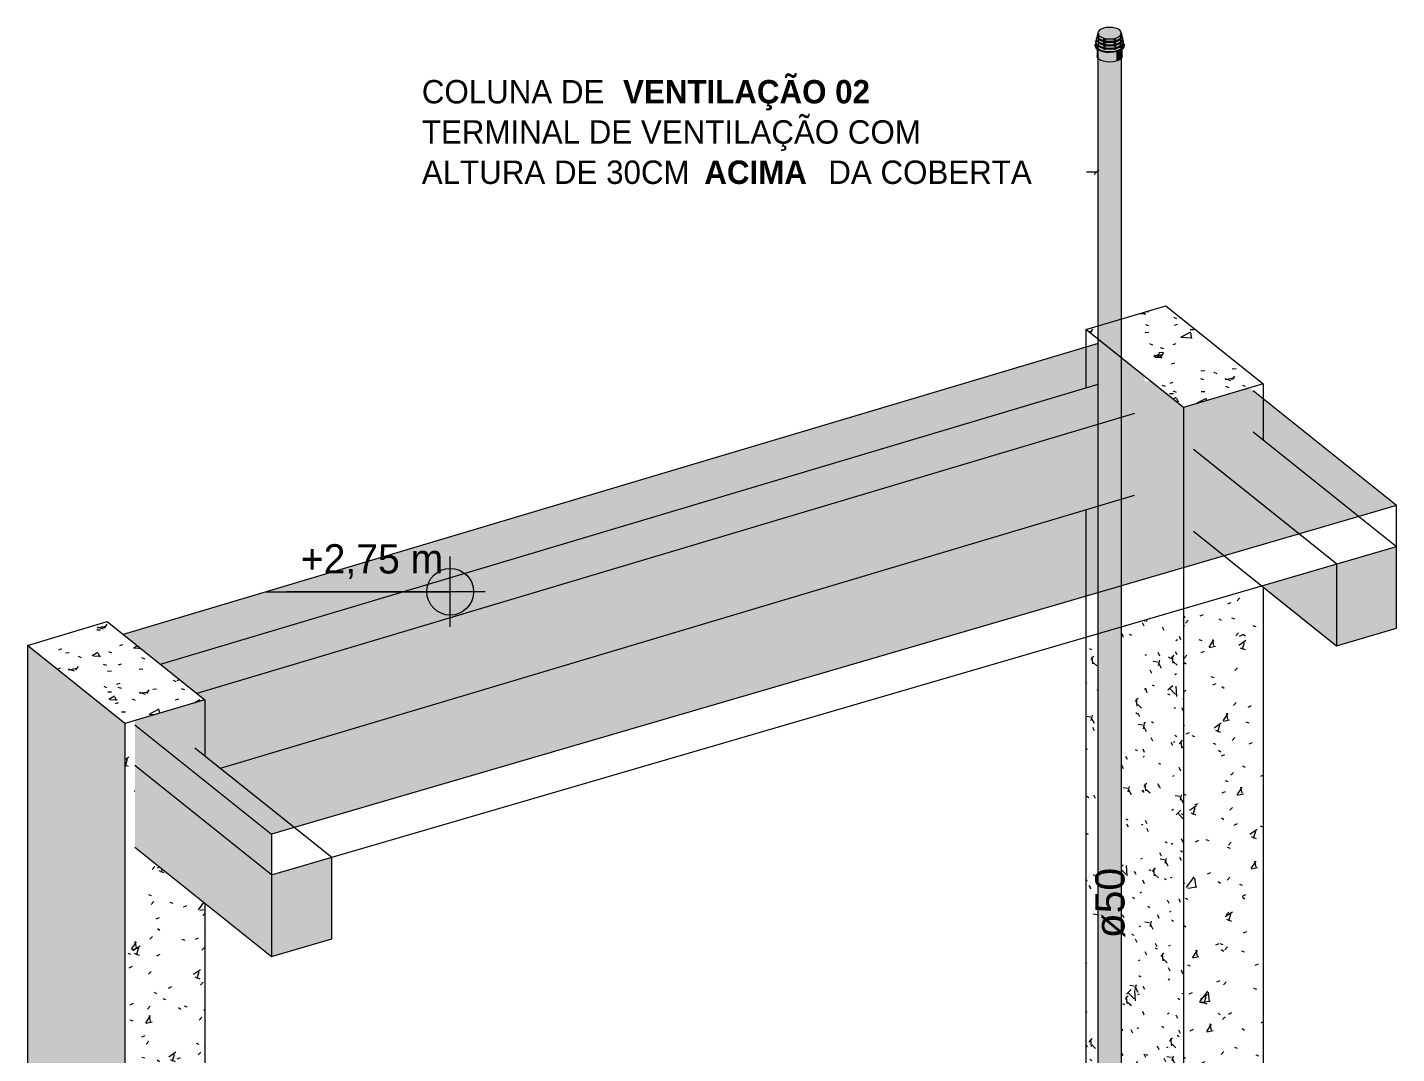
# Model space of a CAD drawing. Header units: metres. Extents: x 1.1 to 88.1, y -3.7 to 23.8.
# Drawn here: x 77.406 to 80.331, y 12.799 to 14.991 of the extents above; entities that cross this region are included whole.
import ezdxf

# ---------------------------------------------------------------- set-up
doc = ezdxf.new("R2010")
doc.units = ezdxf.units.M
doc.layers.add('A-FLOR', color=7, linetype='Continuous', lineweight=9, true_color=0x007f00)
for name, color, linetype, lineweight in [('A-WALL', 7, 'Continuous', 9), ('G-ANNO-DIMS', 7, 'Continuous', 5), ('G-ANNO-TEXT', 7, 'Continuous', 5), ('P-PIPE', 7, 'Continuous', 5), ('P-PIPE-IDEN', 7, 'Continuous', 5), ('S-COLS', 7, 'Continuous', 5)]:
    doc.layers.add(name, color=color, linetype=linetype, lineweight=lineweight)
doc.styles.add('Arial_3', font='arial.ttf', dxfattribs={"height": 0.0625})
doc.styles.add('Century Gothic_1', font='GOTHIC.TTF', dxfattribs={"height": 0.05})
doc.styles.add('Century Gothic_4', font='GOTHIC.TTF', dxfattribs={"height": 0.0625})
doc.styles.add('Century Gothic_B', font='GOTHICB.TTF', dxfattribs={"height": 0.05})
pattern_1 = [(56.605, (-28.2, 14.353), (0.155478, 0.0324995), [0.01899, -0.20884]), (11.806, (-28.2, 14.353), (-0.030074, 0.157713), [0.01324, -0.1456]), (100.797, (-28.187, 14.356), (0.1253964, 0.190218), [0.01338, -0.14718]), (53.753, (-28.2, 14.397), (0.23134, 0.032371), [0.02855, -0.3141]), (96.718, (-28.18, 14.4), (0.202604, 0.276339), [0.02047, -0.22519]), (7.965, (-28.2, 14.397), (0.202603, 0.27634), [0.01947, -0.21413]), (34.641, (-28.178, 14.393), (0.12939, -0.0506005), [0.01845, -0.20293]), (338.639, (-28.178, 14.393), (0.05274, 0.1764405), [0.01158, -0.12736]), (73.357, (-28.167, 14.388), (0.182131, 0.125838), [0.01535, -0.16881]), (47.28, (-28.2, 14.353), (0.00262914, 0.0745583), [0.00837, -0.15691, 0.00837, -0.16147, -0.16794]), (47.28, (-28.2, 14.353), (0.00262914, 0.0745583), [-0.33511, 0.00837, -0.15957]), (23.415, (-28.2, 14.353), (0.0570302, 0.1044222), [0.00773, -0.08174, 0.00773, -0.14146, -0.05914]), (23.415, (-28.2, 14.353), (0.0570302, 0.1044222), [-0.23865, 0.00773, -0.05141]), (340.565, (-28.248, 14.339), (0.1157129, 0.0295413), [0.0064, -0.04207, 0.0064, -0.14482, -0.20065]), (340.565, (-28.248, 14.339), (0.1157129, 0.0295413), [-0.19968, 0.0064, -0.19425]), (327.449, (-28.27, 14.332), (0.126415, 0.059914), [0.00626, -0.05536, 0.00626, -0.09196, -0.13936]), (327.449, (-28.27, 14.332), (0.126415, 0.059914), [-0.15983, 0.00626, -0.1331])]
pattern_2 = [(30.215, (-26.305, 11.934), (0.182179, -0.007787), [0.01417, -0.15587]), (357.552, (-26.305, 11.934), (-0.0352445, 0.0933606), [0.0152, -0.16715]), (110.681, (-26.29, 11.933), (0.146936, 0.085577), [0.00832, -0.09148]), (26.99, (-26.305, 11.959), (0.2710773, -0.020543), [0.0222, -0.24422]), (103.391, (-26.283, 11.957), (0.237403, 0.120909), [0.01212, -0.13329]), (355.666, (-26.305, 11.959), (0.237406, 0.120905), [0.02265, -0.2492]), (10.624, (-26.28, 11.953), (0.1516124, -0.049975), [0.01809, -0.19904]), (341.757, (-26.28, 11.953), (0.0618028, 0.0900068), [0.0133, -0.14633]), (55.525, (-26.267, 11.948), (0.213415, 0.040039), [0.0091, -0.10008]), (20.554, (-26.305, 11.934), (0.00309136, 0.0413154), [0.0071, -0.13322, 0.0071, -0.13709, -0.14258]), (20.554, (-26.305, 11.934), (0.00309136, 0.0413154), [-0.28451, 0.0071, -0.13548]), (3.681, (-26.305, 11.934), (0.06681515, 0.0489506), [0.00833, -0.08807, 0.00833, -0.15242, -0.06372]), (3.681, (-26.305, 11.934), (0.06681515, 0.0489506), [-0.25714, 0.00833, -0.05539]), (342.708, (-26.362, 11.934), (0.1355864, -0.0027984), [0.0074, -0.04869, 0.0074, -0.1676, -0.23221]), (342.708, (-26.362, 11.934), (0.1355864, -0.0027984), [-0.23109, 0.0074, -0.22481]), (335.878, (-26.387, 11.934), (0.1481336, 0.0124257), [0.00677, -0.05991, 0.00677, -0.09952, -0.15081]), (335.878, (-26.387, 11.934), (0.1481336, 0.0124257), [-0.17297, 0.00677, -0.14404])]

# ---------------------------------------------------------------- blocks, each defined once
blk = doc.blocks.new('Pilar retangular - 20 x 40 cm-4048671-3D_DT_01')
at = {"layer": 'S-COLS', "true_color": 0xeaeaea}
h = blk.add_hatch(dxfattribs=at)
h.set_pattern_fill('FP_26', color=254, style=0, pattern_type=2)
h.set_pattern_definition(pattern_2)
h.paths.add_polyline_path([(-25.7563, 14.1789), (-25.5856, 14.2298), (-25.7941, 14.3966), (-25.889, 14.3683), (-25.889, 14.285), (-25.8135, 14.2247)])
h.paths.add_polyline_path([(-25.9387, 14.3248), (-25.9387, 14.3535), (-25.9648, 14.3457)])
h = blk.add_hatch(dxfattribs=at)
h.set_pattern_fill('FP_25', color=254, style=0, pattern_type=2)
h.set_pattern_definition([(50.07, (-23.862, 13.567), (0.0949633, -0.0898796), [0.00994, -0.10939]), (316.574, (-23.862, 13.567), (-0.018368, 0.1813894), [0.0109, -0.11986]), (95.783, (-23.854, 13.559), (0.0765899, 0.091503), [0.01519, -0.16712]), (43.363, (-23.862, 13.611), (0.141296, -0.149726), [0.01418, -0.15602]), (93.767, (-23.85, 13.598), (0.1237496, 0.116863), [0.02226, -0.24491]), (313.341, (-23.862, 13.611), (0.123743, 0.116873), [0.01716, -0.18872]), (351.047, (-23.849, 13.589), (0.0790286, -0.152446), [0.00938, -0.10323]), (297.401, (-23.849, 13.589), (0.03222, 0.1349258), [0.01431, -0.15741]), (76.572, (-23.842, 13.576), (0.111242, -0.017522), [0.01156, -0.12716]), (25.841, (-23.862, 13.567), (0.0016092, 0.0724788), [0.00385, -0.07224, 0.00385, -0.07434, -0.07732]), (25.841, (-23.862, 13.567), (0.0016092, 0.0724788), [-0.15429, 0.00385, -0.07347]), (329.899, (-23.862, 13.567), (0.0348288, 0.0595421), [0.00501, -0.05295, 0.00501, -0.09164, -0.03831]), (329.899, (-23.862, 13.567), (0.0348288, 0.0595421), [-0.15461, 0.00501, -0.0333]), (298.182, (-23.891, 13.59), (0.070676, -0.06154797), [0.0078, -0.05131, 0.0078, -0.17662, -0.24471]), (298.182, (-23.891, 13.59), (0.070676, -0.06154797), [-0.24353, 0.0078, -0.23691]), (293.194, (-23.905, 13.601), (0.0772129, -0.0395898), [0.00818, -0.07237, 0.00818, -0.1202, -0.18217]), (293.194, (-23.905, 13.601), (0.0772129, -0.0395898), [-0.20893, 0.00818, -0.17399])])
h.paths.add_polyline_path([(-25.7632, 11.7885), (-25.7563, 11.7885), (-25.7563, 13.7495), (-25.889, 13.7107), (-25.8888, 12.0458), (-25.8876, 12.0443), (-25.8866, 12.0411), (-25.8866, 12.0092), (-25.8831, 12.005), (-25.882, 12.0015), (-25.882, 11.9928), (-25.8837, 11.9874), (-25.8874, 11.9838), (-25.8874, 11.9836), (-25.8888, 11.9816), (-25.8881, 11.9762), (-25.8855, 11.9697), (-25.883, 11.9684), (-25.8754, 11.9503), (-25.8717, 11.9502), (-25.8698, 11.9492), (-25.8662, 11.9403), (-25.8668, 11.9379), (-25.8696, 11.9352), (-25.8683, 11.9319), (-25.8684, 11.9306), (-25.8694, 11.9295), (-25.8687, 11.9278), (-25.8676, 11.9278), (-25.866, 11.927), (-25.8501, 11.8882), (-25.8467, 11.8882), (-25.8451, 11.8875), (-25.8414, 11.8782), (-25.842, 11.8758), (-25.8445, 11.8737), (-25.8432, 11.8704), (-25.8433, 11.8691), (-25.8445, 11.8678), (-25.8418, 11.8607), (-25.84, 11.8545), (-25.8382, 11.8457), (-25.8377, 11.8417), (-25.8373, 11.8365), (-25.8361, 11.8343), (-25.8354, 11.8343), (-25.8354, 11.8339), (-25.8351, 11.8339), (-25.8351, 11.8212), (-25.8343, 11.8212), (-25.8343, 11.8198), (-25.8317, 11.8198), (-25.8317, 11.8185), (-25.8313, 11.8185), (-25.8313, 11.816), (-25.8304, 11.816), (-25.8304, 11.8154), (-25.8297, 11.8154), (-25.8304, 11.8119), (-25.8304, 11.8041), (-25.7991, 11.8041), (-25.7632, 11.7999)])
h.paths.add_polyline_path([(-25.9163, 11.9063), (-25.9162, 11.9078), (-25.915, 11.9091), (-25.9157, 11.9107), (-25.9165, 11.9107), (-25.9182, 11.9116), (-25.92, 11.9153), (-25.9228, 11.9151), (-25.9253, 11.9159), (-25.929, 11.925), (-25.9289, 11.9267), (-25.9259, 11.9297), (-25.9256, 11.93), (-25.9329, 11.9479), (-25.9322, 11.9516), (-25.9341, 11.9567), (-25.9362, 11.9634), (-25.9373, 11.9684), (-25.9384, 11.9756), (-25.9389, 11.9819), (-25.9401, 11.9835), (-25.9406, 11.9844), (-25.9434, 11.9867), (-25.9456, 11.992), (-25.9456, 12.0009), (-25.9447, 12.0048), (-25.941, 12.0091), (-25.941, 12.0405), (-25.9399, 12.0444), (-25.9387, 12.0459), (-25.9387, 13.6962), (-25.9648, 13.6886), (-25.9648, 11.9091), (-25.9453, 11.9149), (-25.9329, 11.9149), (-25.9326, 11.9114), (-25.9262, 11.9114), (-25.9262, 11.9063), (-25.9163, 11.9065)])
h.paths.add_polyline_path([(-25.8392, 14.2353), (-25.8268, 14.2353), (-25.8392, 14.2452)])
h.paths.add_polyline_path([(-25.9648, 14.3084), (-25.9387, 14.3161), (-25.9387, 14.3248), (-25.9648, 14.3457)])
h = blk.add_hatch(dxfattribs=at)
h.set_pattern_fill('FP_24', color=254, style=0, pattern_type=2)
h.set_pattern_definition(pattern_1)
h.paths.add_polyline_path([(-25.7563, 11.7709), (-25.5856, 11.8218), (-25.5856, 13.7953), (-25.5893, 13.7982), (-25.7563, 13.7495), (-25.7563, 11.7885)])
h.paths.add_polyline_path([(-25.5856, 14.1977), (-25.5856, 14.2298), (-25.6149, 14.2211)])
at = {"layer": 'S-COLS', "color": 253, "true_color": 0xaaaaaa}
for p, q in [((-25.9648, 14.3457), (-25.7941, 14.3966)), ((-25.7941, 14.3966), (-25.5856, 14.2298)), ((-25.9648, 14.3457), (-25.9648, 14.3084)), ((-25.7563, 14.1789), (-25.9648, 14.3457)), ((-25.5856, 14.2298), (-25.7563, 14.1789)), ((-25.5856, 14.2298), (-25.5856, 14.1977)), ((-25.7563, 14.1789), (-25.7563, 14.1702)), ((-25.5856, 13.7953), (-25.5856, 11.8218)), ((-25.7563, 13.7495), (-25.7563, 11.7709)), ((-25.9648, 13.6886), (-25.9648, 11.9091))]:
    blk.add_line(p, q, dxfattribs=at)
at = {"layer": 'S-COLS', "color": 253, "true_color": 0xb6b6b6}
for p, q in [((-25.9648, 14.3084), (-25.9648, 14.2211)), ((-25.5856, 14.1977), (-25.5856, 14.1104)), ((-25.7563, 14.1702), (-25.7563, 13.8367)), ((-25.9648, 13.9607), (-25.9648, 13.7759)), ((-25.9648, 11.9091), (-25.9648, 11.6759)), ((-25.7563, 11.7709), (-25.7563, 11.5091)), ((-25.7563, 11.5091), (-25.9648, 11.6759)), ((-25.735, 11.5155), (-25.7563, 11.5091))]:
    blk.add_line(p, q, dxfattribs=at)
at = {"layer": 'S-COLS', "color": 9, "true_color": 0xc3c3c3}
for p, q in [((-25.7563, 13.8367), (-25.7563, 13.7495)), ((-25.9648, 13.7759), (-25.9648, 13.6886))]:
    blk.add_line(p, q, dxfattribs=at)
blk = doc.blocks.new('Pilar retangular - 20 x 40 cm-V73-3D_DT_01')
at = {"layer": 'S-COLS', "true_color": 0xeaeaea}
h = blk.add_hatch(dxfattribs=at)
h.set_pattern_fill('FP_26', color=254, style=0, pattern_type=2)
h.set_pattern_definition(pattern_2)
h.paths.add_polyline_path([(-28.0179, 13.5039), (-27.8472, 13.5548), (-28.0557, 13.7217), (-28.2264, 13.6707), (-28.0347, 13.5174)])
h = blk.add_hatch(dxfattribs=at)
h.set_pattern_fill('FP_27', color=254, style=0, pattern_type=2)
h.set_pattern_definition([(50.07, (-26.123, 12.892), (0.0949633, -0.0898796), [0.00994, -0.10939]), (316.574, (-26.123, 12.892), (-0.018368, 0.1813894), [0.0109, -0.11986]), (95.783, (-26.116, 12.884), (0.0765899, 0.091503), [0.01519, -0.16712]), (43.363, (-26.123, 12.936), (0.141296, -0.149726), [0.01418, -0.15602]), (93.767, (-26.112, 12.923), (0.1237496, 0.116863), [0.02226, -0.24491]), (313.341, (-26.123, 12.936), (0.123743, 0.116873), [0.01716, -0.18872]), (351.047, (-26.11, 12.914), (0.0790286, -0.152446), [0.00938, -0.10323]), (297.401, (-26.11, 12.914), (0.03222, 0.1349258), [0.01431, -0.15741]), (76.572, (-26.104, 12.901), (0.111242, -0.017522), [0.01156, -0.12716]), (25.841, (-26.123, 12.892), (0.0016092, 0.0724788), [0.00385, -0.07224, 0.00385, -0.07434, -0.07732]), (25.841, (-26.123, 12.892), (0.0016092, 0.0724788), [-0.15429, 0.00385, -0.07347]), (329.899, (-26.123, 12.892), (0.0348288, 0.0595421), [0.00501, -0.05295, 0.00501, -0.09164, -0.03831]), (329.899, (-26.123, 12.892), (0.0348288, 0.0595421), [-0.15461, 0.00501, -0.0333]), (298.182, (-26.153, 12.915), (0.070676, -0.06154797), [0.0078, -0.05131, 0.0078, -0.17662, -0.24471]), (298.182, (-26.153, 12.915), (0.070676, -0.06154797), [-0.24353, 0.0078, -0.23691]), (293.194, (-26.166, 12.926), (0.0772129, -0.0395898), [0.00818, -0.07237, 0.00818, -0.1202, -0.18217]), (293.194, (-26.166, 12.926), (0.0772129, -0.0395898), [-0.20893, 0.00818, -0.17399])])
h.paths.add_polyline_path([(-28.0179, 10.8341), (-28.0179, 13.5039), (-28.2264, 13.6707), (-28.2264, 11.001), (-28.0611, 10.8687)])
h = blk.add_hatch(dxfattribs=at)
h.set_pattern_fill('FP_24', color=254, style=0, pattern_type=2)
h.set_pattern_definition(pattern_1)
h.paths.add_polyline_path([(-28.0179, 10.8341), (-27.9965, 10.8405), (-27.9965, 11.1023), (-27.8472, 11.1468), (-27.8472, 13.1203), (-27.9965, 13.2398), (-27.9965, 13.5103), (-28.0179, 13.5039), (-28.0179, 10.8687)])
at = {"layer": 'S-COLS', "color": 253, "true_color": 0xaaaaaa}
for p, q in [((-28.2264, 13.6707), (-28.0557, 13.7217)), ((-28.0557, 13.7217), (-27.8472, 13.5548)), ((-28.2264, 13.6707), (-28.2264, 11.001)), ((-28.0179, 13.5039), (-28.2264, 13.6707)), ((-27.8472, 13.5548), (-28.0179, 13.5039)), ((-27.8472, 13.5548), (-27.8472, 13.5461)), ((-28.0179, 13.5039), (-28.0179, 10.8341)), ((-27.8472, 13.1203), (-27.8472, 11.1468)), ((-28.0179, 10.8341), (-28.2264, 11.001)), ((-27.9965, 10.8405), (-28.0179, 10.8341))]:
    blk.add_line(p, q, dxfattribs=at)
at = {"layer": 'S-COLS', "color": 253, "true_color": 0xb6b6b6}
for p, q in [((-27.8472, 13.5461), (-27.8472, 13.4354)), ((-27.8472, 11.1468), (-27.8472, 11.1234))]:
    blk.add_line(p, q, dxfattribs=at)
blk = doc.blocks.new('Terminal de Ventilacao - Serie Normal - Esgoto - MEP - Tigre - Standard-233324-3D_DT_01')
at = {"layer": 'P-PIPE', "true_color": 0xf5ebeb}
for points in [[(-25.9132, 14.9665), (-25.9047, 14.9674), (-25.9007, 14.9683), (-25.9139, 14.9861), (-25.9269, 14.9893), (-25.9321, 14.9873), (-25.9359, 14.9847), (-25.9383, 14.9817), (-25.939, 14.9785), (-25.938, 14.9753), (-25.9353, 14.9724), (-25.9312, 14.9699), (-25.9259, 14.968), (-25.9197, 14.9669), (-25.9138, 14.9665)], [(-25.9007, 14.9683), (-25.8956, 14.9703), (-25.8918, 14.9729), (-25.8894, 14.9759), (-25.8887, 14.9791), (-25.8897, 14.9823), (-25.8924, 14.9852), (-25.8965, 14.9877), (-25.9018, 14.9896), (-25.9079, 14.9907), (-25.9156, 14.991), (-25.9209, 14.9906), (-25.9269, 14.9893), (-25.9138, 14.9861), (-25.9022, 14.9703)], [(-25.9131, 14.9393), (-25.9047, 14.94), (-25.8979, 14.9415), (-25.8911, 14.9444), (-25.8867, 14.9475), (-25.8841, 14.9508), (-25.8832, 14.9546), (-25.8846, 14.9581), (-25.8855, 14.9553), (-25.8882, 14.952), (-25.8927, 14.9491), (-25.8999, 14.9465), (-25.9003, 14.9463), (-25.9004, 14.9448), (-25.9028, 14.9441), (-25.9047, 14.9454), (-25.9056, 14.9452), (-25.9131, 14.9447), (-25.9225, 14.945), (-25.9238, 14.9438), (-25.9264, 14.9445), (-25.9264, 14.9461), (-25.9297, 14.947), (-25.9344, 14.9487), (-25.9396, 14.9522), (-25.9422, 14.955), (-25.9434, 14.9581), (-25.9436, 14.9578), (-25.9444, 14.9539), (-25.9432, 14.9501), (-25.9393, 14.9461), (-25.9336, 14.943), (-25.9267, 14.9408), (-25.9202, 14.9397), (-25.9132, 14.9393)], [(-25.9131, 14.9461), (-25.9047, 14.9469), (-25.8986, 14.9482), (-25.8927, 14.9506), (-25.8877, 14.9541), (-25.8854, 14.9571), (-25.8846, 14.9608), (-25.8861, 14.9647), (-25.8869, 14.9621), (-25.8899, 14.9586), (-25.8946, 14.9558), (-25.9003, 14.9537), (-25.9003, 14.951), (-25.903, 14.9503), (-25.9047, 14.9517), (-25.905, 14.9527), (-25.906, 14.9525), (-25.9132, 14.952), (-25.9221, 14.9523), (-25.9221, 14.9515), (-25.9241, 14.95), (-25.9264, 14.9507), (-25.9264, 14.9535), (-25.9273, 14.9536), (-25.9337, 14.9561), (-25.9381, 14.9589), (-25.9408, 14.9618), (-25.9417, 14.9645), (-25.9423, 14.9638), (-25.9431, 14.9601), (-25.9416, 14.9561), (-25.9381, 14.9525), (-25.9337, 14.95), (-25.9267, 14.9476), (-25.9207, 14.9465), (-25.9179, 14.9464)], [(-25.9132, 14.9534), (-25.9047, 14.9542), (-25.8986, 14.9557), (-25.8929, 14.9581), (-25.8889, 14.9612), (-25.8868, 14.9641), (-25.8862, 14.9679), (-25.8875, 14.9712), (-25.8883, 14.9688), (-25.8913, 14.9655), (-25.8957, 14.9628), (-25.9003, 14.9607), (-25.9003, 14.9575), (-25.903, 14.9569), (-25.9047, 14.9583), (-25.905, 14.9601), (-25.9064, 14.9598), (-25.9132, 14.9592), (-25.9221, 14.9596), (-25.9221, 14.9581), (-25.9238, 14.9565), (-25.9264, 14.9572), (-25.9266, 14.9608), (-25.9328, 14.9632), (-25.9373, 14.966), (-25.9377, 14.9667), (-25.9396, 14.9692), (-25.9402, 14.971), (-25.9408, 14.9702), (-25.9416, 14.9666), (-25.9405, 14.9631), (-25.9368, 14.9594), (-25.9317, 14.9567), (-25.9271, 14.9551), (-25.92, 14.9538), (-25.9179, 14.9537)], [(-25.9132, 14.9607), (-25.9047, 14.9616), (-25.8985, 14.9632), (-25.8939, 14.9653), (-25.8903, 14.968), (-25.8883, 14.9705), (-25.8876, 14.9741), (-25.889, 14.9776), (-25.8897, 14.9756), (-25.8903, 14.9745), (-25.8904, 14.9731), (-25.8918, 14.9729), (-25.8965, 14.97), (-25.9003, 14.9683), (-25.9003, 14.9641), (-25.903, 14.9635), (-25.9047, 14.9651), (-25.9049, 14.9674), (-25.9067, 14.967), (-25.9138, 14.9665), (-25.92, 14.9669), (-25.9221, 14.9673), (-25.9221, 14.9646), (-25.924, 14.9631), (-25.9264, 14.964), (-25.9264, 14.9682), (-25.9312, 14.9699), (-25.9354, 14.9725), (-25.9373, 14.9726), (-25.938, 14.9753), (-25.9387, 14.9775), (-25.9395, 14.9761), (-25.9401, 14.9732), (-25.939, 14.9698), (-25.9363, 14.9668), (-25.9307, 14.9638), (-25.9246, 14.9619), (-25.9194, 14.961)], [(-25.8916, 14.9731), (-25.8903, 14.9731), (-25.8905, 14.9745), (-25.8916, 14.9731)], [(-25.9132, 14.9171), (-25.905, 14.9179), (-25.8998, 14.919), (-25.8998, 14.9392), (-25.9062, 14.9379), (-25.9132, 14.9374), (-25.9221, 14.938), (-25.9297, 14.9396), (-25.9363, 14.9422), (-25.9408, 14.9446), (-25.9408, 14.93), (-25.9397, 14.9266), (-25.9369, 14.9234), (-25.9325, 14.9207), (-25.9268, 14.9187), (-25.9202, 14.9175), (-25.9178, 14.9173)], [(-25.8998, 14.919), (-25.8943, 14.9212), (-25.8901, 14.924), (-25.8876, 14.9272), (-25.8868, 14.9306), (-25.887, 14.9451), (-25.8917, 14.942), (-25.8993, 14.9393), (-25.8998, 14.9392), (-25.8998, 14.938)]]:
    blk.add_hatch(color=7, dxfattribs=at).paths.add_polyline_path(points)
h = blk.add_hatch(color=7, dxfattribs=at)
h.paths.add_polyline_path([(-25.9131, 14.9374), (-25.9047, 14.9381), (-25.8977, 14.9396), (-25.8979, 14.9415), (-25.9062, 14.9399), (-25.9132, 14.9393), (-25.9221, 14.9399), (-25.9297, 14.9416), (-25.9352, 14.9436), (-25.9406, 14.9472), (-25.9432, 14.9501), (-25.9444, 14.9539), (-25.9448, 14.9522), (-25.9432, 14.9478), (-25.9397, 14.9443), (-25.934, 14.9411), (-25.9285, 14.9392), (-25.9196, 14.9377), (-25.9131, 14.9374)])
h.paths.add_polyline_path([(-25.9131, 14.9447), (-25.904, 14.9456), (-25.8984, 14.9468), (-25.8986, 14.9482), (-25.9056, 14.9467), (-25.9131, 14.9461), (-25.9221, 14.9468), (-25.928, 14.9479), (-25.9348, 14.9506), (-25.9392, 14.9534), (-25.9419, 14.9564), (-25.9431, 14.9601), (-25.9432, 14.9583), (-25.9419, 14.9547), (-25.9382, 14.9511), (-25.933, 14.9482), (-25.9263, 14.9461), (-25.9207, 14.9451), (-25.9179, 14.9449)])
h.paths.add_polyline_path([(-25.9131, 14.952), (-25.9041, 14.9529), (-25.8992, 14.954), (-25.8995, 14.9554), (-25.9062, 14.9539), (-25.9132, 14.9534), (-25.9222, 14.9541), (-25.9273, 14.9551), (-25.9342, 14.9579), (-25.9378, 14.9602), (-25.9405, 14.9632), (-25.9416, 14.9666), (-25.9419, 14.9653), (-25.9405, 14.9614), (-25.9372, 14.9581), (-25.9319, 14.9553), (-25.9262, 14.9534), (-25.9198, 14.9523), (-25.9162, 14.9521)])
h.paths.add_polyline_path([(-25.9132, 14.9592), (-25.9047, 14.9601), (-25.9, 14.9614), (-25.9003, 14.9625), (-25.9064, 14.9612), (-25.9132, 14.9607), (-25.9221, 14.9614), (-25.928, 14.9628), (-25.9322, 14.9643), (-25.9369, 14.9675), (-25.9391, 14.9699), (-25.9401, 14.9732), (-25.9404, 14.9719), (-25.939, 14.9681), (-25.9359, 14.9651), (-25.931, 14.9624), (-25.9248, 14.9605), (-25.9192, 14.9595), (-25.9132, 14.9592)])
h = blk.add_hatch(color=7, dxfattribs=at)
h.paths.add_polyline_path([(-25.9373, 14.966), (-25.9372, 14.9662), (-25.9373, 14.966)])
h.paths.add_polyline_path([(-25.9373, 14.9725), (-25.9355, 14.9726), (-25.9373, 14.9746), (-25.9373, 14.9726)])
h = blk.add_hatch(color=7, dxfattribs=at)
h.paths.add_polyline_path([(-25.9238, 14.9438), (-25.9238, 14.9456), (-25.9264, 14.9461), (-25.9264, 14.9445), (-25.9241, 14.9439)])
h.paths.add_polyline_path([(-25.9238, 14.95), (-25.9238, 14.953), (-25.9264, 14.9535), (-25.9264, 14.9507), (-25.9241, 14.95)])
h.paths.add_polyline_path([(-25.9238, 14.9565), (-25.9239, 14.9603), (-25.9264, 14.9608), (-25.9261, 14.9571), (-25.9242, 14.9566)])
h.paths.add_polyline_path([(-25.9238, 14.9631), (-25.924, 14.9676), (-25.9264, 14.968), (-25.9264, 14.9638), (-25.924, 14.9631)])
h = blk.add_hatch(color=7, dxfattribs=at)
h.paths.add_polyline_path([(-25.9238, 14.9438), (-25.9224, 14.9454), (-25.9238, 14.9454), (-25.9238, 14.9442)])
h.paths.add_polyline_path([(-25.9238, 14.95), (-25.9221, 14.9515), (-25.9221, 14.9526), (-25.9238, 14.953), (-25.9238, 14.9502)])
h.paths.add_polyline_path([(-25.9238, 14.9565), (-25.9221, 14.9581), (-25.9222, 14.96), (-25.9238, 14.9603), (-25.9238, 14.9571)])
h.paths.add_polyline_path([(-25.9238, 14.9631), (-25.9221, 14.9646), (-25.9222, 14.9673), (-25.9238, 14.9676), (-25.9238, 14.9632)])
h = blk.add_hatch(color=7, dxfattribs=at)
h.paths.add_polyline_path([(-25.9028, 14.9441), (-25.903, 14.9458), (-25.9043, 14.9453), (-25.9033, 14.9444)])
h.paths.add_polyline_path([(-25.9028, 14.9502), (-25.903, 14.9531), (-25.9047, 14.9525), (-25.9047, 14.9517), (-25.903, 14.9503)])
h.paths.add_polyline_path([(-25.9028, 14.9568), (-25.903, 14.9605), (-25.9047, 14.96), (-25.9047, 14.9583), (-25.903, 14.9569)])
h.paths.add_polyline_path([(-25.9028, 14.9633), (-25.903, 14.9678), (-25.9047, 14.9674), (-25.9047, 14.9648), (-25.903, 14.9634)])
h = blk.add_hatch(color=7, dxfattribs=at)
h.paths.add_polyline_path([(-25.9028, 14.9441), (-25.9003, 14.9448), (-25.9005, 14.9463), (-25.9028, 14.9456), (-25.9028, 14.9444)])
h.paths.add_polyline_path([(-25.9028, 14.9502), (-25.9003, 14.951), (-25.9003, 14.9537), (-25.9028, 14.9532), (-25.9028, 14.9504)])
h.paths.add_polyline_path([(-25.9028, 14.9568), (-25.9003, 14.9576), (-25.9003, 14.9611), (-25.9028, 14.9605), (-25.9028, 14.957)])
h.paths.add_polyline_path([(-25.9028, 14.9633), (-25.9003, 14.9641), (-25.9005, 14.9684), (-25.9023, 14.968), (-25.9028, 14.9678), (-25.9028, 14.9634)])
h = blk.add_hatch(color=7, dxfattribs=at)
h.paths.add_polyline_path([(-25.8977, 14.9396), (-25.8906, 14.9426), (-25.8863, 14.9457), (-25.8837, 14.949), (-25.8828, 14.9529), (-25.8833, 14.9546), (-25.8842, 14.9506), (-25.8876, 14.9467), (-25.8917, 14.944), (-25.8979, 14.9415), (-25.8978, 14.9411)])
h.paths.add_polyline_path([(-25.8984, 14.9468), (-25.8924, 14.9491), (-25.8876, 14.9525), (-25.885, 14.9561), (-25.8843, 14.9595), (-25.8846, 14.9607), (-25.8856, 14.9568), (-25.8888, 14.9531), (-25.8931, 14.9504), (-25.8986, 14.9482), (-25.8985, 14.9475)])
h.paths.add_polyline_path([(-25.8992, 14.954), (-25.8924, 14.957), (-25.8887, 14.9597), (-25.8865, 14.9624), (-25.8859, 14.9665), (-25.8861, 14.9673), (-25.8869, 14.9637), (-25.8902, 14.96), (-25.8939, 14.9575), (-25.8993, 14.9552), (-25.8993, 14.9545)])
h.paths.add_polyline_path([(-25.9, 14.9611), (-25.8935, 14.964), (-25.89, 14.9666), (-25.888, 14.9692), (-25.8872, 14.9726), (-25.8875, 14.9739), (-25.8884, 14.9703), (-25.8907, 14.9674), (-25.8956, 14.9643), (-25.9001, 14.9626), (-25.9, 14.9614)])
at = {"layer": 'P-PIPE'}
for p, q in [((-25.9443, 14.9559), (-25.9447, 14.9542)), ((-25.9429, 14.962), (-25.9432, 14.9607)), ((-25.9415, 14.9685), (-25.9417, 14.9672)), ((-25.9408, 14.9525), (-25.9408, 14.9303)), ((-25.94, 14.9749), (-25.9403, 14.9736)), ((-25.9374, 14.9788), (-25.9374, 14.9735)), ((-25.9373, 14.9725), (-25.9374, 14.9733)), ((-25.9374, 14.9722), (-25.9374, 14.967)), ((-25.9373, 14.966), (-25.9374, 14.9664)), ((-25.9374, 14.9657), (-25.9374, 14.9604)), ((-25.9374, 14.9583), (-25.9374, 14.9543)), ((-25.9373, 14.9725), (-25.9373, 14.9746)), ((-25.9354, 14.9725), (-25.9373, 14.9725)), ((-25.9373, 14.966), (-25.9373, 14.9663)), ((-25.937, 14.966), (-25.9373, 14.966)), ((-25.9264, 14.9638), (-25.9264, 14.9682)), ((-25.9264, 14.9572), (-25.9264, 14.9608)), ((-25.9264, 14.9507), (-25.9264, 14.9535)), ((-25.9238, 14.9631), (-25.9238, 14.9676)), ((-25.9221, 14.9646), (-25.9238, 14.9631)), ((-25.9238, 14.9565), (-25.9238, 14.9603)), ((-25.9221, 14.9581), (-25.9238, 14.9565)), ((-25.9238, 14.95), (-25.9238, 14.953)), ((-25.9221, 14.9515), (-25.9238, 14.95)), ((-25.9221, 14.9673), (-25.9221, 14.9646)), ((-25.9221, 14.96), (-25.9221, 14.9581)), ((-25.9221, 14.9526), (-25.9221, 14.9515)), ((-25.9047, 14.9674), (-25.9047, 14.9648)), ((-25.9028, 14.9633), (-25.9047, 14.9648)), ((-25.9047, 14.9601), (-25.9047, 14.9583)), ((-25.9028, 14.9568), (-25.9047, 14.9583)), ((-25.9047, 14.9528), (-25.9047, 14.9517)), ((-25.9028, 14.9502), (-25.9047, 14.9517)), ((-25.9028, 14.9633), (-25.9028, 14.9678)), ((-25.9028, 14.9568), (-25.9028, 14.9605)), ((-25.9028, 14.9502), (-25.9028, 14.9532)), ((-25.9003, 14.9641), (-25.9003, 14.9685)), ((-25.9003, 14.9575), (-25.9003, 14.9611)), ((-25.9003, 14.951), (-25.9003, 14.9537)), ((-25.8903, 14.9731), (-25.8916, 14.9731)), ((-25.8903, 14.9731), (-25.8903, 14.9748)), ((-25.8902, 14.9735), (-25.8903, 14.9731)), ((-25.8902, 14.9735), (-25.8902, 14.9788)), ((-25.8902, 14.967), (-25.8902, 14.9722)), ((-25.8902, 14.9604), (-25.8902, 14.9657)), ((-25.8902, 14.9543), (-25.8902, 14.9584)), ((-25.8874, 14.9736), (-25.8877, 14.9749)), ((-25.8868, 14.9303), (-25.8868, 14.9525)), ((-25.8859, 14.9672), (-25.8862, 14.9685)), ((-25.8845, 14.9607), (-25.8848, 14.962)), ((-25.883, 14.9542), (-25.8834, 14.9559)), ((-25.9264, 14.9445), (-25.9264, 14.9461)), ((-25.9238, 14.9438), (-25.9238, 14.9456)), ((-25.9221, 14.9453), (-25.9238, 14.9438)), ((-25.9028, 14.9441), (-25.9046, 14.9455)), ((-25.9028, 14.9441), (-25.9028, 14.9458)), ((-25.9003, 14.9448), (-25.9003, 14.9464))]:
    blk.add_line(p, q, dxfattribs=at)
for points in [[(-25.9269, 14.9893, 0), (-25.9321, 14.9873, 0), (-25.9359, 14.9847, 0), (-25.9383, 14.9817, 0), (-25.939, 14.9785, 0), (-25.938, 14.9753, 0), (-25.9353, 14.9724, 0), (-25.9312, 14.9699, 0), (-25.9259, 14.968, 0), (-25.9197, 14.9669, 0), (-25.9132, 14.9665, 0), (-25.9067, 14.967, 0), (-25.9007, 14.9683, 0)], [(-25.9007, 14.9683, 0), (-25.8956, 14.9703, 0), (-25.8918, 14.9729, 0), (-25.8894, 14.9759, 0), (-25.8887, 14.9791, 0), (-25.8897, 14.9823, 0), (-25.8924, 14.9852, 0), (-25.8965, 14.9877, 0), (-25.9018, 14.9896, 0), (-25.9079, 14.9907, 0), (-25.9145, 14.9911, 0), (-25.9209, 14.9906, 0), (-25.9269, 14.9893, 0)], [(-25.8977, 14.9396, 0), (-25.9051, 14.938, 0), (-25.9131, 14.9374, 0), (-25.9211, 14.9378, 0), (-25.9287, 14.9392, 0), (-25.9352, 14.9416, 0), (-25.9403, 14.9446, 0), (-25.9436, 14.9483, 0), (-25.9448, 14.9522, 0), (-25.944, 14.9561, 0)], [(-25.9433, 14.9583, 0), (-25.9436, 14.9578, 0), (-25.9444, 14.9539, 0), (-25.9432, 14.9501, 0), (-25.94, 14.9465, 0), (-25.9349, 14.9434, 0), (-25.9285, 14.9411, 0), (-25.921, 14.9397, 0), (-25.9131, 14.9393, 0), (-25.9052, 14.9399, 0), (-25.8979, 14.9415, 0)], [(-25.9425, 14.9625, 0), (-25.9434, 14.9587, 0), (-25.9422, 14.955, 0), (-25.939, 14.9516, 0), (-25.9342, 14.9486, 0), (-25.928, 14.9464, 0), (-25.9208, 14.9451, 0), (-25.9131, 14.9447, 0), (-25.9055, 14.9453, 0), (-25.8984, 14.9468, 0)], [(-25.8986, 14.9482, 0), (-25.9056, 14.9467, 0), (-25.9131, 14.9461, 0), (-25.9207, 14.9465, 0), (-25.9278, 14.9479, 0), (-25.934, 14.9501, 0), (-25.9388, 14.953, 0), (-25.9419, 14.9564, 0), (-25.9431, 14.9601, 0), (-25.9423, 14.9638, 0), (-25.9418, 14.9646, 0)], [(-25.9411, 14.9689, 0), (-25.9419, 14.9653, 0), (-25.9408, 14.9618, 0), (-25.9378, 14.9585, 0), (-25.9332, 14.9557, 0), (-25.9273, 14.9536, 0), (-25.9204, 14.9523, 0), (-25.9131, 14.952, 0), (-25.9059, 14.9525, 0), (-25.8992, 14.954, 0)], [(-25.8994, 14.9554, 0), (-25.906, 14.954, 0), (-25.9132, 14.9534, 0), (-25.9204, 14.9538, 0), (-25.9271, 14.9551, 0), (-25.933, 14.9571, 0), (-25.9375, 14.9599, 0), (-25.9405, 14.9631, 0), (-25.9416, 14.9666, 0), (-25.9408, 14.9702, 0), (-25.9403, 14.9711, 0)], [(-25.9397, 14.9753, 0), (-25.9404, 14.9719, 0), (-25.9394, 14.9686, 0), (-25.9365, 14.9655, 0), (-25.9322, 14.9628, 0), (-25.9266, 14.9608, 0), (-25.9201, 14.9596, 0), (-25.9132, 14.9592, 0), (-25.9063, 14.9598, 0), (-25.9, 14.9611, 0)], [(-25.9001, 14.9626, 0), (-25.9064, 14.9612, 0), (-25.9132, 14.9607, 0), (-25.92, 14.961, 0), (-25.9264, 14.9622, 0), (-25.932, 14.9642, 0), (-25.9363, 14.9668, 0), (-25.9391, 14.9699, 0), (-25.9401, 14.9732, 0), (-25.9394, 14.9766, 0), (-25.9388, 14.9775, 0)], [(-25.9238, 14.9631, 0), (-25.9251, 14.9634, 0), (-25.9264, 14.9638, 0)], [(-25.9238, 14.9565, 0), (-25.9251, 14.9569, 0), (-25.9264, 14.9572, 0)], [(-25.9238, 14.95, 0), (-25.9251, 14.9503, 0), (-25.9264, 14.9507, 0)], [(-25.9003, 14.9641, 0), (-25.9015, 14.9637, 0), (-25.9028, 14.9633, 0)], [(-25.9003, 14.9575, 0), (-25.9015, 14.9571, 0), (-25.9028, 14.9568, 0)], [(-25.9003, 14.951, 0), (-25.9015, 14.9506, 0), (-25.9028, 14.9502, 0)], [(-25.8889, 14.9777, 0), (-25.8886, 14.9772, 0), (-25.8875, 14.9739, 0), (-25.8883, 14.9705, 0), (-25.8907, 14.9674, 0), (-25.8948, 14.9647, 0), (-25.9001, 14.9626, 0)], [(-25.9, 14.9611, 0), (-25.8946, 14.9633, 0), (-25.8905, 14.966, 0), (-25.888, 14.9692, 0), (-25.8872, 14.9726, 0), (-25.8874, 14.9736, 0)], [(-25.8874, 14.9712, 0), (-25.8872, 14.9708, 0), (-25.8861, 14.9673, 0), (-25.8868, 14.9638, 0), (-25.8894, 14.9605, 0), (-25.8937, 14.9576, 0), (-25.8994, 14.9554, 0)], [(-25.8992, 14.954, 0), (-25.8935, 14.9562, 0), (-25.8892, 14.9591, 0), (-25.8865, 14.9624, 0), (-25.8858, 14.966, 0), (-25.8862, 14.9681, 0)], [(-25.8858, 14.9644, 0), (-25.8846, 14.9608, 0), (-25.8854, 14.9571, 0), (-25.8882, 14.9536, 0), (-25.8927, 14.9506, 0), (-25.8986, 14.9482, 0)], [(-25.8984, 14.9468, 0), (-25.8924, 14.9491, 0), (-25.8879, 14.9522, 0), (-25.8851, 14.9557, 0), (-25.8843, 14.9595, 0), (-25.8848, 14.9617, 0)], [(-25.8979, 14.9415, 0), (-25.8917, 14.944, 0), (-25.887, 14.9471, 0), (-25.8841, 14.9508, 0), (-25.8832, 14.9546, 0), (-25.8845, 14.9585, 0)], [(-25.8831, 14.9547, 0), (-25.8828, 14.9529, 0), (-25.8837, 14.949, 0), (-25.8866, 14.9453, 0), (-25.8914, 14.9421, 0), (-25.8977, 14.9396, 0)], [(-25.8998, 14.919, 0), (-25.9062, 14.9176, 0), (-25.9132, 14.9171, 0), (-25.9202, 14.9175, 0), (-25.9268, 14.9187, 0), (-25.9325, 14.9207, 0), (-25.9369, 14.9234, 0), (-25.9397, 14.9266, 0), (-25.9408, 14.93, 0), (-25.9408, 14.9303, 0)], [(-25.9238, 14.9438, 0), (-25.9251, 14.9442, 0), (-25.9264, 14.9445, 0)], [(-25.9003, 14.9448, 0), (-25.9015, 14.9444, 0), (-25.9028, 14.9441, 0)], [(-25.8868, 14.9306, 0), (-25.8876, 14.9272, 0), (-25.8901, 14.924, 0), (-25.8943, 14.9212, 0), (-25.8998, 14.919, 0)]]:
    blk.add_polyline3d(points, dxfattribs=at)
blk = doc.blocks.new('Elevações de ponto - Padrão-77235-3D_DT_01')
at = {"layer": 'G-ANNO-DIMS', "true_color": 0xff0000}
h = blk.add_hatch(color=1, dxfattribs=at)
edge = h.paths.add_edge_path()
edge.add_line((-24.5708, 12.1093), (-24.5579, 12.1076))
edge.add_line((-24.5579, 12.1076), (-24.5458, 12.1026))
edge.add_line((-24.5458, 12.1026), (-24.5355, 12.0946))
edge.add_line((-24.5355, 12.0946), (-24.5275, 12.0843))
edge.add_line((-24.5275, 12.0843), (-24.5225, 12.0722))
edge.add_line((-24.5225, 12.0722), (-24.5208, 12.0593))
edge.add_line((-24.5708, 12.0593), (-24.5708, 12.1093))
edge = h.paths.add_edge_path()
edge.add_line((-24.5708, 12.0593), (-24.5208, 12.0593))
h = blk.add_hatch(color=1, dxfattribs=at)
edge = h.paths.add_edge_path()
edge.add_line((-24.5708, 12.0093), (-24.5838, 12.011))
edge.add_line((-24.5838, 12.011), (-24.5958, 12.016))
edge.add_line((-24.5958, 12.016), (-24.6062, 12.0239))
edge.add_line((-24.6062, 12.0239), (-24.6141, 12.0343))
edge.add_line((-24.6141, 12.0343), (-24.6191, 12.0463))
edge.add_line((-24.6191, 12.0463), (-24.6208, 12.0593))
edge.add_line((-24.5708, 12.0593), (-24.5708, 12.0093))
edge = h.paths.add_edge_path()
edge.add_line((-24.5708, 12.0593), (-24.6208, 12.0593))
at = {"layer": 'G-ANNO-DIMS'}
for p, q in [((-24.5708, 11.9843), (-24.5708, 12.1343)), ((-24.4958, 12.0593), (-24.9208, 12.0593))]:
    blk.add_line(p, q, dxfattribs=at)
blk.add_circle((-24.5708, 12.0593), 0.05, dxfattribs=at)

msp = doc.modelspace()

# ---------------------------------------------------------------- hatches: boundary and pattern name
at = {"layer": 'A-FLOR', "true_color": 0xd4d4d4, "transparency": 33554509}
h = msp.add_hatch(color=254, dxfattribs=at)
h.paths.add_polyline_path([(77.9763, 13.2823), (79.6672, 13.7759), (79.6672, 13.9607), (77.8181, 13.4088), (77.9274, 13.3214)])
h.paths.add_polyline_path([(77.6898, 13.6309), (79.6672, 14.2211), (79.6672, 14.3084), (77.6104, 13.6945), (77.6691, 13.6475)])
h.paths.add_polyline_path([(80.2515, 13.9464), (80.3314, 13.9697), (80.0464, 14.1977), (80.0464, 14.1104), (80.2223, 13.9697)])
h = msp.add_hatch(color=254, dxfattribs=at)
h.paths.add_polyline_path([(77.7849, 13.4354), (77.7849, 13.5548), (77.6355, 13.5103), (77.6355, 13.5015), (77.7149, 13.438), (77.7635, 13.4525)])
h.paths.add_polyline_path([(79.6672, 13.7759), (79.6933, 13.7835), (79.6933, 13.9685), (79.6672, 13.9607)])
h.paths.add_polyline_path([(79.7431, 13.798), (79.9629, 13.8621), (79.8971, 13.9148), (79.8971, 14.0893), (80.0251, 14.1275), (80.0464, 14.1104), (80.0464, 14.1977), (80.0171, 14.2211), (79.8757, 14.1789), (79.8053, 14.2353), (79.7928, 14.2353), (79.7928, 14.2452), (79.7431, 14.285), (79.7431, 14.189), (79.7715, 14.1663), (79.7715, 13.9918), (79.7431, 13.9834), (79.7431, 13.8449)])
h.paths.add_polyline_path([(79.6672, 14.2211), (79.6933, 14.2289), (79.6933, 14.3161), (79.6672, 14.3084), (79.6672, 14.2353)])
h = msp.add_hatch(color=254, dxfattribs=at)
h.paths.add_polyline_path([(77.9274, 13.268), (77.9763, 13.2823), (77.8181, 13.4088), (79.6933, 13.9685), (79.6933, 14.2289), (77.6898, 13.6309), (77.7849, 13.5548), (77.7849, 13.4354), (77.7635, 13.4525), (77.7149, 13.438), (77.8584, 13.3232)])
h.paths.add_polyline_path([(79.9629, 13.8621), (80.2515, 13.9464), (80.0251, 14.1275), (79.8971, 14.0893), (79.8971, 13.9148), (79.9375, 13.8824)])
h.paths.add_polyline_path([(79.7431, 13.9834), (79.7715, 13.9918), (79.7715, 14.1663), (79.7431, 14.189), (79.7431, 14.1579)])
for points in [[(77.6355, 13.4143), (77.7149, 13.438), (77.6355, 13.5015), (77.6355, 13.4352)], [(77.9274, 13.1808), (77.9274, 13.268), (77.7149, 13.438), (77.6355, 13.4143), (77.8183, 13.268)]]:
    msp.add_hatch(color=254, dxfattribs=at).paths.add_polyline_path(points)
at = {"layer": 'A-WALL', "true_color": 0x787878}
for points in [[(80.2026, 13.6704), (80.3314, 13.708), (80.3314, 13.8824), (80.2026, 13.8449)], [(80.2026, 13.6704), (80.2026, 13.8449), (80.0428, 13.7982), (80.0464, 13.7953)], [(77.9274, 13.0063), (77.9274, 13.1808), (77.6355, 13.4143), (77.6355, 13.2398), (77.7849, 13.1203)], [(77.9274, 13.0063), (78.0562, 13.0439), (78.0562, 13.2184), (77.9274, 13.1808)]]:
    msp.add_hatch(color=8, dxfattribs=at).paths.add_polyline_path(points)
at = {"layer": 'P-PIPE', "true_color": 0x400080}
for points in [[(79.7188, 12.0286), (79.7207, 12.0286), (79.7207, 14.9172), (79.7189, 14.9171), (79.7119, 14.9175), (79.7053, 14.9187), (79.6996, 14.9207), (79.6948, 14.9238), (79.6933, 14.9254), (79.6934, 12.0395), (79.6952, 12.0362), (79.698, 12.0336), (79.703, 12.0312), (79.708, 12.0297), (79.7142, 12.0288), (79.7165, 12.0287)], [(79.7207, 12.0286), (79.7274, 12.0295), (79.7329, 12.0309), (79.7379, 12.0334), (79.741, 12.0358), (79.7429, 12.0389), (79.7431, 12.0443), (79.7429, 14.9252), (79.7419, 14.924), (79.7375, 14.9211), (79.7323, 14.919), (79.7258, 14.9176), (79.7207, 14.9171), (79.7207, 12.0291)]]:
    msp.add_hatch(color=196, dxfattribs=at).paths.add_polyline_path(points)

# ---------------------------------------------------------------- linework, layer by layer
at = {"layer": 'A-FLOR', "color": 9, "true_color": 0xaad4aa}
for p, q in [((79.6933, 14.3161), (77.6104, 13.6945)), ((80.3314, 13.9697), (80.0251, 14.2147)), ((80.3314, 13.9697), (77.9274, 13.268)), ((80.3314, 13.8824), (80.3314, 13.9697)), ((77.9274, 13.1808), (80.3314, 13.8824)), ((77.6355, 13.5015), (77.9274, 13.268)), ((77.9274, 13.268), (77.9274, 13.1808))]:
    msp.add_line(p, q, dxfattribs=at)
at = {"layer": 'A-FLOR', "color": 9, "true_color": 0xb6d4b6}
msp.add_line((77.6898, 13.6309), (79.6933, 14.2289), dxfattribs=at)
at = {"layer": 'A-WALL', "color": 253, "true_color": 0xb6b6b6}
for p, q in [((79.7715, 14.1663), (77.768, 13.5684)), ((80.0251, 14.1275), (80.3314, 13.8824)), ((80.2026, 13.8449), (79.8971, 14.0893)), ((77.8181, 13.4088), (79.7715, 13.9918)), ((77.7635, 13.4525), (78.0562, 13.2184))]:
    msp.add_line(p, q, dxfattribs=at)
at = {"layer": 'A-WALL', "color": 253, "true_color": 0xaaaaaa}
for p, q in [((79.8971, 13.9148), (80.2026, 13.6704)), ((80.3314, 13.708), (80.3314, 13.8824)), ((80.2026, 13.8449), (80.2026, 13.6704)), ((80.2026, 13.6704), (80.3314, 13.708)), ((77.9274, 13.1808), (77.6355, 13.4143)), ((77.6355, 13.2398), (77.9274, 13.0063)), ((78.0562, 13.0439), (78.0562, 13.2184)), ((77.9274, 13.1808), (77.9274, 13.0063)), ((77.9274, 13.0063), (78.0562, 13.0439))]:
    msp.add_line(p, q, dxfattribs=at)
at = {"layer": 'G-ANNO-DIMS'}
msp.add_line((77.9157, 13.7856), (78.3091, 13.7856), dxfattribs=at)
at = {"layer": 'G-ANNO-TEXT'}
for p, q in [((79.6106, 14.6817), (79.609, 14.6817)), ((79.6902, 14.6817), (79.6106, 14.6817)), ((79.6902, 14.6817), (79.6852, 14.6767)), ((79.6902, 14.6817), (79.6952, 14.6867))]:
    msp.add_line(p, q, dxfattribs=at)
at = {"layer": 'P-PIPE'}
for p, q in [((79.6932, 14.9525), (79.6932, 11.9867)), ((79.7432, 11.9867), (79.7432, 14.9525))]:
    msp.add_line(p, q, dxfattribs=at)

# ---------------------------------------------------------------- block references
at = {"layer": 'G-ANNO-DIMS', "color": 1, "true_color": 0xff0000}
msp.add_blockref('Elevações de ponto - Padrão-77235-3D_DT_01', (102.88, 1.7263), dxfattribs=at)
at = {"layer": 'P-PIPE'}
msp.add_blockref('Terminal de Ventilacao - Serie Normal - Esgoto - MEP - Tigre - Standard-233324-3D_DT_01', (105.632, 0), dxfattribs=at)
at = {"layer": 'S-COLS', "color": 253, "true_color": 0xaaaaaa}
for name in ['Pilar retangular - 20 x 40 cm-4048671-3D_DT_01', 'Pilar retangular - 20 x 40 cm-V73-3D_DT_01']:
    msp.add_blockref(name, (105.632, 0), dxfattribs=at)

# ---------------------------------------------------------------- texts
at = {"layer": 'G-ANNO-DIMS', "insert": (77.9899, 13.8871), "char_height": 0.0625, "width": 0.385274, "attachment_point": 1, "line_spacing_factor": 0.984502, "style": 'Century Gothic_4'}
msp.add_mtext('+2,75 m', dxfattribs=at)
at = {"layer": 'G-ANNO-TEXT', "insert": (78.2485, 14.8787), "char_height": 0.05, "width": 0.521097, "attachment_point": 1, "style": 'Century Gothic_1', "bg_fill": 3, "box_fill_scale": 1.25, "bg_fill_color": 256, "bg_fill_true_color": 13158600, "bg_fill_transparency": 0}
msp.add_mtext('COLUNA DE ', dxfattribs=at)
at = {"layer": 'P-PIPE-IDEN', "insert": (79.6875, 13.0454), "char_height": 0.0625, "width": 0.18038, "attachment_point": 1, "rotation": 90, "style": 'Arial_3'}
msp.add_mtext('ø50', dxfattribs=at)

# ---------------------------------------------------------------- next in the draw order: texts
at = {"layer": 'G-ANNO-TEXT', "insert": (78.6785, 14.8787), "char_height": 0.05, "width": 0.65538, "attachment_point": 1, "style": 'Century Gothic_B', "bg_fill": 3, "box_fill_scale": 1.25, "bg_fill_color": 256, "bg_fill_true_color": 13158600, "bg_fill_transparency": 0}
msp.add_mtext('VENTILAÇÃO 02', dxfattribs=at)

# ---------------------------------------------------------------- next in the draw order: texts
at = {"layer": 'G-ANNO-TEXT', "insert": (78.2485, 14.7927), "char_height": 0.05, "width": 1.336814, "attachment_point": 1, "style": 'Century Gothic_1', "bg_fill": 3, "box_fill_scale": 1.25, "bg_fill_color": 256, "bg_fill_true_color": 13158600, "bg_fill_transparency": 0}
msp.add_mtext('TERMINAL DE VENTILAÇÃO COM', dxfattribs=at)

# ---------------------------------------------------------------- next in the draw order: texts
at = {"layer": 'G-ANNO-TEXT', "insert": (78.2485, 14.7067), "char_height": 0.05, "width": 0.73154, "attachment_point": 1, "style": 'Century Gothic_1', "bg_fill": 3, "box_fill_scale": 1.25, "bg_fill_color": 256, "bg_fill_true_color": 13158600, "bg_fill_transparency": 0}
msp.add_mtext('ALTURA DE 30CM ', dxfattribs=at)

# ---------------------------------------------------------------- next in the draw order: texts
at = {"layer": 'G-ANNO-TEXT', "insert": (78.8521, 14.7067), "char_height": 0.05, "width": 0.298629, "attachment_point": 1, "style": 'Century Gothic_B', "bg_fill": 3, "box_fill_scale": 1.25, "bg_fill_color": 256, "bg_fill_true_color": 13158600, "bg_fill_transparency": 0}
msp.add_mtext('ACIMA', dxfattribs=at)

# ---------------------------------------------------------------- next in the draw order: texts
at = {"layer": 'G-ANNO-TEXT', "insert": (79.0985, 14.7067), "char_height": 0.05, "width": 0.557173, "attachment_point": 1, "style": 'Century Gothic_1', "bg_fill": 3, "box_fill_scale": 1.25, "bg_fill_color": 256, "bg_fill_true_color": 13158600, "bg_fill_transparency": 0}
msp.add_mtext(' DA COBERTA', dxfattribs=at)

doc.saveas('drawing.dxf')
